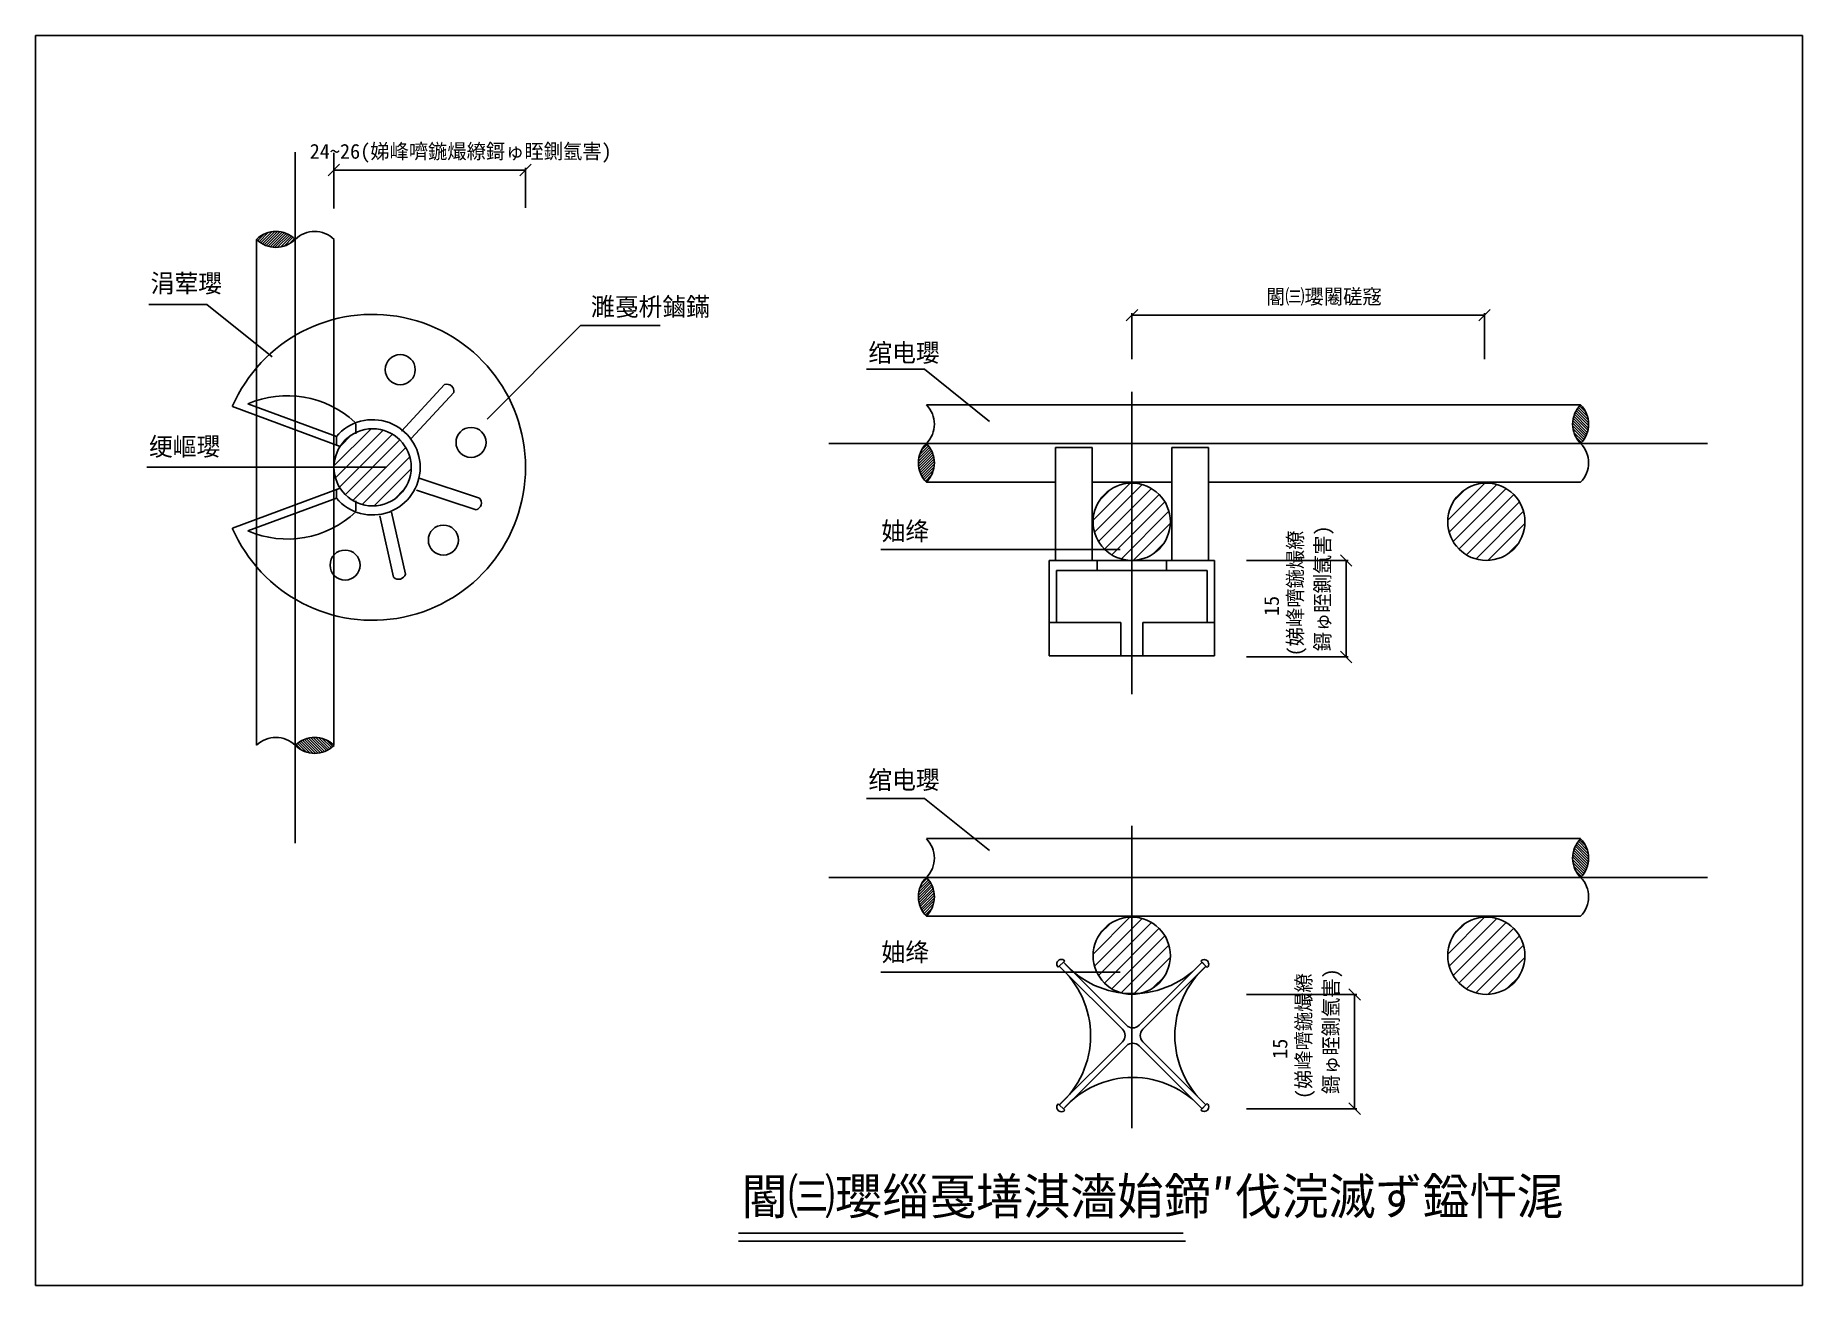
# Model space of a CAD drawing. Header units: metres. Extents: x 0 to 193, y 0 to 136.
import ezdxf

# ---------------------------------------------------------------- set-up
doc = ezdxf.new("R2010")
doc.units = ezdxf.units.M
doc.layers.add(' ', color=7, linetype='Continuous')

msp = doc.modelspace()

# ---------------------------------------------------------------- linework, layer by layer
at = {"layer": ' '}
for p, q in [((32.62, 117.6), (32.62, 123.67)), ((12.39, 107.13), (18.74, 107.13)), ((18.74, 107.13), (25.86, 101.42)), ((49.37, 94.61), (59.54, 104.84)), ((59.54, 104.84), (68.24, 104.84)), ((90.78, 100.04), (97.13, 100.04)), ((97.13, 100.04), (104.24, 94.33)), ((12.17, 89.34), (38.35, 89.34)), ((92.34, 80.38), (118.51, 80.38)), ((90.78, 53.2), (97.13, 53.2)), ((97.13, 53.2), (104.24, 47.49)), ((92.34, 34.22), (118.51, 34.22))]:
    msp.add_line(p, q, dxfattribs=at)
for p, q in [((193.05, 136.5), (0, 136.5)), ((0, 136.5), (0, 0)), ((193.05, 0), (193.05, 136.5)), ((28.39, 123.73), (28.39, 48.32)), ((33.24, 122.43), (31.99, 121.18)), ((32.62, 117.68), (32.62, 122.03)), ((32.62, 121.8), (53.55, 121.8)), ((52.92, 121.18), (54.17, 122.43)), ((53.55, 117.68), (53.55, 122.03)), ((24.17, 114.22), (24.17, 100.21)), ((24.29, 114.11), (24.98, 114.79)), ((24.45, 113.97), (25.45, 114.97)), ((24.62, 113.85), (25.82, 115.05)), ((24.8, 113.74), (26.15, 115.08)), ((25, 113.64), (26.44, 115.08)), ((25.2, 113.55), (26.7, 115.06)), ((25.42, 113.48), (26.95, 115.01)), ((25.65, 113.42), (27.18, 114.95)), ((25.9, 113.38), (27.4, 114.87)), ((26.17, 113.36), (27.6, 114.78)), ((26.46, 113.36), (27.79, 114.68)), ((26.8, 113.4), (27.97, 114.57)), ((27.18, 113.49), (28.14, 114.45)), ((27.68, 113.7), (28.3, 114.31)), ((32.62, 114.22), (32.62, 105.5)), ((120.42, 106.57), (119.17, 105.32)), ((157.66, 105.32), (158.91, 106.57)), ((32.62, 105.5), (32.62, 73.18)), ((119.79, 101.14), (119.79, 106.17)), ((119.79, 105.94), (158.29, 105.94)), ((158.29, 101.14), (158.29, 106.17)), ((24.17, 100.21), (24.17, 78.46)), ((44.71, 98.37), (40.01, 93.28)), ((45.72, 97.5), (41.06, 92.47)), ((119.78, 64.58), (119.78, 97.58)), ((21.52, 95.97), (33.29, 91.62)), ((23.2, 96.27), (32.89, 92.71)), ((168.79, 96.17), (97.33, 96.17)), ((167.99, 94.69), (169.52, 93.16)), ((168.05, 94.92), (169.59, 93.39)), ((168.13, 95.14), (169.63, 93.63)), ((168.22, 95.34), (169.66, 93.9)), ((168.31, 95.53), (169.66, 94.19)), ((168.43, 95.71), (169.63, 94.51)), ((168.55, 95.88), (169.54, 94.89)), ((168.68, 96.04), (169.36, 95.36)), ((32.62, 89.5), (36.68, 93.56)), ((32.78, 88.19), (37.99, 93.4)), ((32.89, 92.71), (32.89, 91.72)), ((33.22, 87.17), (39.01, 92.97)), ((33.3, 91.63), (34.55, 92.88)), ((35.01, 94.09), (35.01, 93.01)), ((167.93, 94.17), (169.36, 92.74)), ((167.93, 93.87), (169.26, 92.55)), ((167.95, 94.44), (169.45, 92.94)), ((167.97, 93.54), (169.14, 92.37)), ((168.06, 93.16), (169.02, 92.2)), ((33.85, 86.35), (39.83, 92.33)), ((34.67, 85.71), (40.47, 91.51)), ((182.67, 91.94), (86.67, 91.94)), ((96.47, 90.01), (97.79, 91.34)), ((96.47, 89.72), (97.89, 91.15)), ((96.49, 89.45), (97.98, 90.94)), ((96.51, 90.34), (97.68, 91.52)), ((96.6, 90.73), (97.56, 91.68)), ((96.81, 91.23), (97.42, 91.84)), ((111.43, 79.18), (111.43, 91.49)), ((111.43, 91.49), (115.44, 91.49)), ((115.44, 91.49), (115.44, 79.18)), ((124.13, 79.18), (124.13, 91.49)), ((124.13, 91.49), (128.14, 91.49)), ((128.14, 91.49), (128.14, 79.18)), ((168.27, 92.66), (168.89, 92.04)), ((35.69, 85.27), (40.91, 90.49)), ((36.99, 85.11), (41.07, 89.19)), ((96.53, 89.2), (98.06, 90.73)), ((96.59, 88.97), (98.12, 90.5)), ((96.66, 88.75), (98.17, 90.25)), ((96.75, 88.54), (98.19, 89.99)), ((96.85, 88.35), (98.19, 89.7)), ((96.96, 88.17), (98.16, 89.37)), ((97.08, 88), (98.08, 89)), ((21.52, 82.7), (33.29, 87.05)), ((32.89, 85.97), (32.89, 86.95)), ((39.11, 85.77), (40.41, 87.07)), ((48.52, 85.99), (41.94, 88.15)), ((97.22, 87.84), (97.9, 88.53)), ((111.43, 87.72), (97.33, 87.72)), ((124.13, 87.72), (115.44, 87.72)), ((115.54, 83.56), (119.6, 87.62)), ((115.69, 82.25), (120.9, 87.46)), ((116.13, 81.23), (121.93, 87.03)), ((116.21, 85.69), (117.47, 86.94)), ((168.79, 87.72), (128.14, 87.72)), ((154.28, 83.56), (158.34, 87.62)), ((154.44, 82.25), (159.65, 87.46)), ((154.88, 81.23), (160.67, 87.03)), ((154.96, 85.69), (156.21, 86.94)), ((23.2, 82.4), (32.89, 85.97)), ((35.01, 84.58), (35.01, 85.67)), ((48.15, 84.71), (41.64, 86.85)), ((116.77, 80.41), (122.75, 86.39)), ((117.59, 79.77), (123.39, 85.57)), ((155.51, 80.41), (161.49, 86.39)), ((156.33, 79.77), (162.13, 85.57)), ((39.13, 77.34), (37.63, 84.04)), ((40.42, 77.68), (38.91, 84.44)), ((118.61, 79.33), (123.83, 84.55)), ((119.91, 79.17), (123.98, 83.25)), ((157.35, 79.33), (162.57, 84.55)), ((158.65, 79.17), (162.73, 83.25)), ((122.03, 79.83), (123.33, 81.13)), ((160.77, 79.83), (162.07, 81.13)), ((110.76, 68.77), (110.76, 79.17)), ((110.76, 79.17), (128.81, 79.17)), ((115.44, 79.18), (111.43, 79.18)), ((115.99, 79.17), (115.99, 78.06)), ((123.57, 79.17), (123.57, 78.06)), ((128.14, 79.18), (124.13, 79.18)), ((128.81, 79.17), (128.81, 68.77)), ((132.31, 79.17), (143.42, 79.17)), ((143.82, 78.55), (142.57, 79.8)), ((143.2, 79.17), (143.2, 68.64)), ((24.17, 78.46), (24.17, 58.99)), ((111.53, 78.06), (128.02, 78.06)), ((111.53, 72.39), (111.53, 78.06)), ((128.02, 78.06), (128.02, 72.39)), ((32.62, 73.18), (32.62, 58.99)), ((118.58, 72.39), (110.76, 72.39)), ((110.76, 72.39), (110.76, 68.77)), ((118.58, 68.77), (118.58, 72.39)), ((120.99, 68.77), (120.99, 72.39)), ((120.99, 72.39), (128.81, 72.39)), ((128.81, 72.39), (128.81, 68.77)), ((128.81, 68.77), (110.76, 68.77)), ((110.76, 68.77), (118.58, 68.77)), ((128.81, 68.77), (120.99, 68.77)), ((132.31, 68.64), (143.42, 68.64)), ((142.57, 69.26), (143.82, 68.01)), ((31.79, 58.41), (30.35, 59.85)), ((31.98, 58.51), (30.64, 59.85)), ((29.11, 58.46), (28.49, 59.08)), ((29.61, 58.26), (28.65, 59.21)), ((29.99, 58.16), (28.82, 59.33)), ((30.32, 58.12), (29, 59.45)), ((30.62, 58.12), (29.19, 59.55)), ((30.89, 58.14), (29.39, 59.64)), ((31.14, 58.18), (29.61, 59.71)), ((31.37, 58.24), (29.84, 59.78)), ((31.59, 58.32), (30.08, 59.82)), ((32.17, 58.62), (30.97, 59.82)), ((32.34, 58.74), (31.34, 59.73)), ((32.5, 58.87), (31.81, 59.55)), ((119.78, 17.21), (119.78, 50.21)), ((168.79, 48.8), (97.33, 48.8)), ((168.43, 48.34), (169.63, 47.14)), ((168.55, 48.51), (169.54, 47.52)), ((168.68, 48.67), (169.36, 47.99)), ((167.93, 46.8), (169.36, 45.37)), ((167.93, 46.5), (169.26, 45.18)), ((167.95, 47.06), (169.45, 45.57)), ((167.99, 47.31), (169.52, 45.78)), ((168.05, 47.55), (169.59, 46.01)), ((168.13, 47.76), (169.63, 46.26)), ((168.22, 47.97), (169.66, 46.53)), ((168.31, 48.16), (169.66, 46.82)), ((182.67, 44.57), (86.67, 44.57)), ((96.81, 43.86), (97.42, 44.47)), ((167.97, 46.17), (169.14, 45)), ((168.06, 45.78), (169.02, 44.83)), ((168.27, 45.29), (168.89, 44.67)), ((96.47, 42.64), (97.79, 43.96)), ((96.47, 42.35), (97.89, 43.77)), ((96.49, 42.08), (97.98, 43.57)), ((96.51, 42.97), (97.68, 44.14)), ((96.53, 41.83), (98.06, 43.36)), ((96.59, 41.59), (98.12, 43.13)), ((96.6, 43.36), (97.56, 44.31)), ((96.66, 41.38), (98.17, 42.88)), ((96.75, 41.17), (98.19, 42.61)), ((96.85, 40.98), (98.19, 42.32)), ((96.96, 40.8), (98.16, 42)), ((97.08, 40.63), (98.08, 41.63)), ((97.22, 40.47), (97.9, 41.15)), ((111.43, 40.35), (97.33, 40.35)), ((168.79, 40.35), (111.38, 40.35)), ((115.54, 36.19), (119.6, 40.25)), ((115.69, 34.88), (120.9, 40.09)), ((116.13, 33.86), (121.93, 39.65)), ((116.21, 38.32), (117.47, 39.57)), ((116.77, 33.04), (122.75, 39.01)), ((154.28, 36.19), (158.34, 40.25)), ((154.44, 34.88), (159.65, 40.09)), ((154.88, 33.86), (160.67, 39.65)), ((154.96, 38.32), (156.21, 39.57)), ((155.51, 33.04), (161.49, 39.01)), ((117.59, 32.4), (123.39, 38.2)), ((118.61, 31.96), (123.83, 37.18)), ((156.33, 32.4), (162.13, 38.2)), ((157.35, 31.96), (162.57, 37.18)), ((112.44, 35.46), (111.73, 34.76)), ((111.85, 34.88), (118.74, 27.99)), ((112.3, 35.31), (119.18, 28.43)), ((119.91, 31.8), (123.98, 35.87)), ((127.44, 35.31), (120.56, 28.43)), ((127.87, 34.87), (120.99, 27.99)), ((128.02, 34.73), (127.31, 35.43)), ((127.44, 35.31), (127.87, 34.87)), ((158.65, 31.8), (162.73, 35.87)), ((122.03, 32.46), (123.33, 33.76)), ((160.77, 32.46), (162.07, 33.76)), ((132.31, 31.8), (144.34, 31.8)), ((144.74, 31.17), (143.49, 32.42)), ((144.11, 31.8), (144.11, 19.31)), ((118.74, 26.61), (111.85, 19.73)), ((119.18, 26.18), (112.3, 19.3)), ((120.56, 26.18), (127.44, 19.3)), ((120.99, 26.61), (127.87, 19.73)), ((112.44, 19.15), (111.73, 19.85)), ((128.02, 19.88), (127.31, 19.18)), ((127.44, 19.3), (127.87, 19.73)), ((132.31, 19.31), (144.34, 19.31)), ((143.49, 19.94), (144.74, 18.69)), ((76.8, 5.73), (125.39, 5.73)), ((76.8, 4.86), (125.65, 4.86)), ((0, 0), (193.05, 0))]:
    msp.add_line(p, q)
for centre, radius in [((39.86, 100), 1.64), ((36.84, 89.34), 4.22), ((47.59, 92.06), 1.64), ((119.76, 83.4), 4.22), ((158.5, 83.4), 4.22), ((44.57, 81.4), 1.64), ((33.83, 78.67), 1.64), ((119.76, 36.02), 4.22), ((158.5, 36.02), 4.22)]:
    msp.add_circle(centre, radius)
for centre, radius, start, end in [((26.28, 112.08), 3.01, 45.36, 134.64), ((26.28, 116.36), 3.01, 225.36, 314.64), ((30.51, 112.08), 3.01, 45.36, 134.64), ((36.84, 89.34), 16.7, -156.6, 156.6), ((27.52, 86.28), 10.88, 47.38, 113.39), ((44.95, 97.63), 0.78, -9.59, 108.37), ((95.19, 94.05), 3.01, -44.64, 44.64), ((170.93, 94.05), 3.01, 135.36, 224.64), ((166.65, 94.05), 3.01, -44.64, 44.64), ((36.84, 89.34), 5.2, -139.55, 139.55), ((99.47, 89.83), 3.01, 135.36, 224.64), ((95.19, 89.83), 3.01, -44.64, 44.64), ((166.65, 89.83), 3.01, -44.64, 44.64), ((47.95, 85.46), 0.78, -75.04, 42.92), ((27.52, 92.39), 10.88, 246.61, 313.37), ((39.68, 77.9), 0.78, 225.77, 343.74), ((26.28, 56.85), 3.01, 45.36, 134.64), ((30.51, 56.85), 3.01, 45.36, 134.64), ((30.51, 61.12), 3.01, 225.36, 314.64), ((95.19, 46.68), 3.01, -44.64, 44.64), ((170.93, 46.68), 3.01, 135.36, 224.64), ((166.65, 46.68), 3.01, -44.64, 44.64), ((99.47, 42.46), 3.01, 135.36, 224.64), ((95.19, 42.46), 3.01, -44.64, 44.64), ((166.65, 42.46), 3.01, -44.64, 44.64), ((112.08, 35.12), 0.5, 43.03, 225.39), ((105.21, 27.29), 10.06, -48.8, 48.82), ((119.87, 41.94), 10.06, 221.18, 318.8), ((134.53, 27.29), 10.06, 131.18, 228.8), ((127.67, 35.09), 0.5, -46.01, 136.35), ((118.05, 27.3), 0.98, -45, 45), ((119.87, 29.12), 0.98, 225, 315), ((121.68, 27.3), 0.98, 135, 225), ((119.87, 25.49), 0.98, 45, 135), ((119.87, 12.67), 10.06, 41.2, 138.82), ((112.08, 19.49), 0.5, 134.61, 316.97), ((127.67, 19.52), 0.5, -136.35, 46.01)]:
    msp.add_arc(centre, radius, start, end)

# ---------------------------------------------------------------- texts
for s, height, p in [('24~26(娣峰嚌鍦熶繚鎶ゅ眰鍘氬害)', 1.62, (29.97, 123.03)), ('涓荤瓔', 2, (12.6, 108.43)), ('濉戞枡鏀鏋', 2, (60.69, 105.88)), ('閽㈢瓔闂磋窛', 1.62, (134.43, 107.17)), ('绾电瓔', 2, (90.99, 100.85)), ('绠嶇瓔', 2, (12.41, 90.61)), ('妯绛', 2, (92.43, 81.38)), ('绾电瓔', 2, (90.99, 54.22)), ('妯绛', 2, (92.43, 35.42)), ('閽㈢瓔缁戞墡淇濇姢鍗″伐浣滅ず鎰忓浘', 3.95, (77.09, 7.78))]:
    msp.add_text(s, height=height).set_placement(p)
for s, p in [('(娣峰嚌鍦熶繚', (138.43, 68.7)), ('鎶ゅ眰鍘氬害)', (141.41, 69.26)), ('15', (135.84, 73.1)), ('(娣峰嚌鍦熶繚', (139.35, 20.36)), ('鎶ゅ眰鍘氬害)', (142.33, 20.91)), ('15', (136.76, 24.76))]:
    msp.add_text(s, height=1.62, rotation=90).set_placement(p)

doc.saveas('drawing.dxf')
